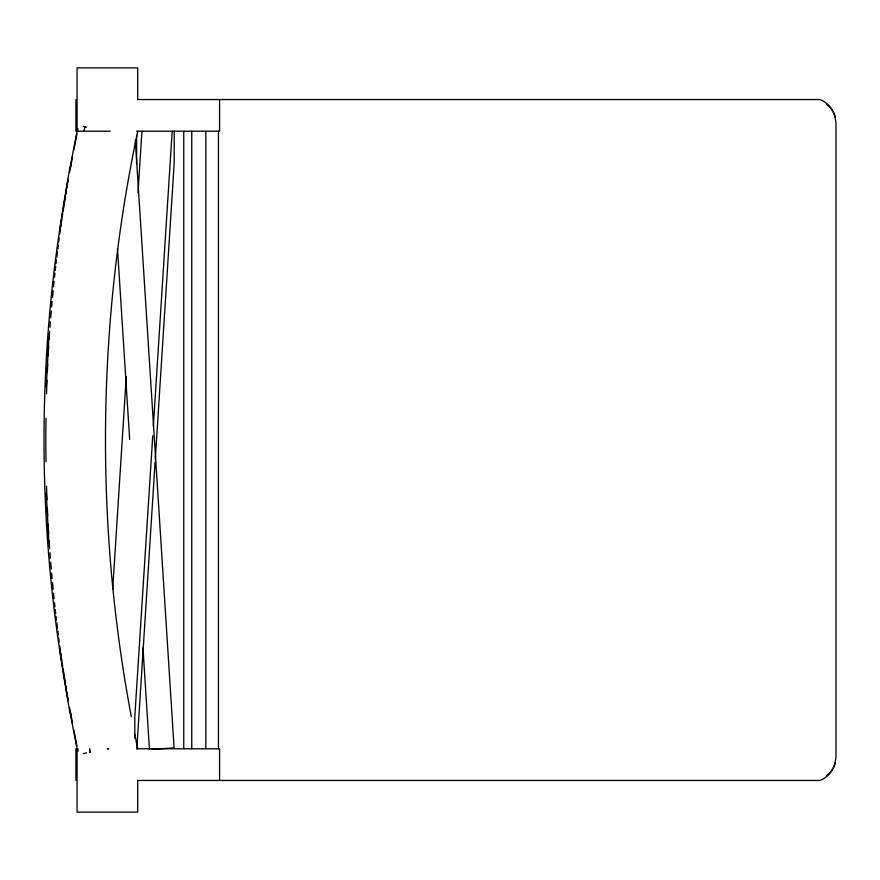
<?xml version="1.0" encoding="UTF-8"?>
<svg xmlns="http://www.w3.org/2000/svg" width="880" height="880" viewBox="0 0 880 880"><rect width="100%" height="100%" fill="white"/><g stroke="black" fill="none" stroke-linecap="round" stroke-linejoin="round"><path stroke-width="1.32" d="M46.31 387.035L49.071 334.136M112.684 589.501L126.258 376.827M137.995 192.962L141.933 131.219M152.746 435.831L134.794 717.112L134.794 738.221M153.351 426.228L172.183 131.219M136.818 748.781L155.111 462.011M155.287 459.261L174.207 162.888L174.207 131.219M60.071 228.811L68.299 176.517L77.055 131.219L77.055 67.881L137.731 67.881L137.731 99.55M69.509 172.381L72.589 156.453M73.876 149.809L76.956 133.87M77.462 131.219L77.957 128.711M83.996 131.219L84.854 126.764L83.292 126.423M77.055 131.219L110.253 131.219M137.566 780.45L820.16 780.45A25.729 25.729 0 0 0 834.9 764.159L836 756.701L836 123.299L834.9 115.841A25.729 25.729 0 0 0 820.16 99.55L137.566 99.55M83.292 753.577L86.548 752.884M108.328 748.825L107.217 748.781L108.691 748.781M152.185 749.298L174.097 747.89L135.3 139.931M136.62 131.219L219.582 131.219L219.582 99.55M78.001 748.781L77.957 751.289M136.62 748.781L219.582 748.781L219.582 780.45M84.854 126.764L86.548 127.116M69.509 707.619L72.589 723.547M73.876 730.191L76.956 746.13M60.071 651.189L68.299 703.483L77.055 748.781L77.055 812.119L137.731 812.119L137.731 780.45M117.491 248.776L129.657 439.45M142.967 647.955L149.446 749.463M46.31 492.965L49.071 545.864M218.438 131.219L218.438 748.781M205.843 131.219L205.843 748.781M191.752 131.219L191.752 748.781M183.755 131.219L183.755 748.781M136.62 135.333L136.62 164.153M75.922 99.55L75.922 131.219M75.922 748.781L75.922 780.45M137.742 748.781A1471.855 1449.613 90 0 1 134.717 734.096M131.329 716.694A1471.855 1449.613 90 0 1 137.742 131.219M826.705 104.456A23.749 23.749 0 0 1 835.186 117.15M835.186 762.85A23.749 23.749 0 0 1 826.705 775.544M71.522 718.08A1397.737 1376.606 90 0 1 70.202 711.392M68.156 700.667A1397.737 1376.606 90 0 1 68.156 179.333M70.202 168.608A1397.737 1376.606 90 0 1 71.522 161.92M68.046 699.622A1504.712 1481.964 -90 0 1 67.584 696.938M67.133 694.265A1504.712 1481.964 -90 0 1 66.682 691.592M66.242 688.908A1504.712 1481.964 -90 0 1 65.802 686.224M65.362 683.54A1504.712 1481.964 -90 0 1 63.052 668.778M62.645 666.094A1504.712 1481.964 -90 0 1 62.249 663.41M61.853 660.726A1504.712 1481.964 -90 0 1 61.468 658.031M61.083 655.347A1504.712 1481.964 -90 0 1 60.698 652.652M60.324 649.968A1504.712 1481.964 -90 0 1 59.763 645.931M59.224 641.894A1504.712 1481.964 -90 0 1 58.685 637.846M58.344 635.151A1504.712 1481.964 -90 0 1 57.827 631.114M57.486 628.419A1504.712 1481.964 -90 0 1 56.826 623.018M56.507 620.323A1504.712 1481.964 -90 0 1 56.023 616.275M55.715 613.569A1504.712 1481.964 -90 0 1 55.264 609.521M54.956 606.826A1504.712 1481.964 -90 0 1 54.516 602.767M54.087 598.719A1504.712 1481.964 -90 0 1 53.537 593.307M53.13 589.259A1504.712 1481.964 -90 0 1 52.481 582.494M52.107 578.435A1504.712 1481.964 -90 0 1 51.623 573.023M51.271 568.953A1504.712 1481.964 -90 0 1 50.721 562.188M50.402 558.118A1504.712 1481.964 -90 0 1 49.984 552.706M49.687 548.636A1504.712 1481.964 -90 0 1 49.137 540.507M48.697 533.72A1504.712 1481.964 -90 0 1 48.147 524.227M47.718 516.076A1504.712 1481.964 -90 0 1 47.333 507.936M46.992 499.785A1504.712 1481.964 -90 0 1 46.519 486.2M45.98 461.747A1504.712 1481.964 -90 0 1 45.98 418.253M46.519 393.8A1504.712 1481.964 -90 0 1 46.992 380.215M47.333 372.064A1504.712 1481.964 -90 0 1 47.718 363.924M48.147 355.773A1504.712 1481.964 -90 0 1 48.697 346.28M49.137 339.493A1504.712 1481.964 -90 0 1 49.687 331.364M49.984 327.294A1504.712 1481.964 -90 0 1 50.402 321.882M50.721 317.812A1504.712 1481.964 -90 0 1 51.271 311.047M51.623 306.977A1504.712 1481.964 -90 0 1 52.107 301.565M52.481 297.506A1504.712 1481.964 -90 0 1 53.13 290.741M53.537 286.693A1504.712 1481.964 -90 0 1 54.087 281.281M54.516 277.233A1504.712 1481.964 -90 0 1 54.956 273.174M55.264 270.479A1504.712 1481.964 -90 0 1 55.715 266.431M56.023 263.725A1504.712 1481.964 -90 0 1 56.507 259.677M56.826 256.982A1504.712 1481.964 -90 0 1 57.486 251.581M57.827 248.886A1504.712 1481.964 -90 0 1 58.344 244.849M58.685 242.154A1504.712 1481.964 -90 0 1 59.224 238.106M59.763 234.069A1504.712 1481.964 -90 0 1 60.324 230.032M60.698 227.348A1504.712 1481.964 -90 0 1 61.083 224.653M61.468 221.969A1504.712 1481.964 -90 0 1 61.853 219.274M62.249 216.59A1504.712 1481.964 -90 0 1 62.645 213.906M63.052 211.222A1504.712 1481.964 -90 0 1 65.362 196.46M65.802 193.776A1504.712 1481.964 -90 0 1 66.242 191.092M66.682 188.408A1504.712 1481.964 -90 0 1 67.133 185.735M67.584 183.062A1504.712 1481.964 -90 0 1 68.046 180.378M90.233 752.136L89.584 752.268L89.584 748.781L90.233 752.136"/></g></svg>
